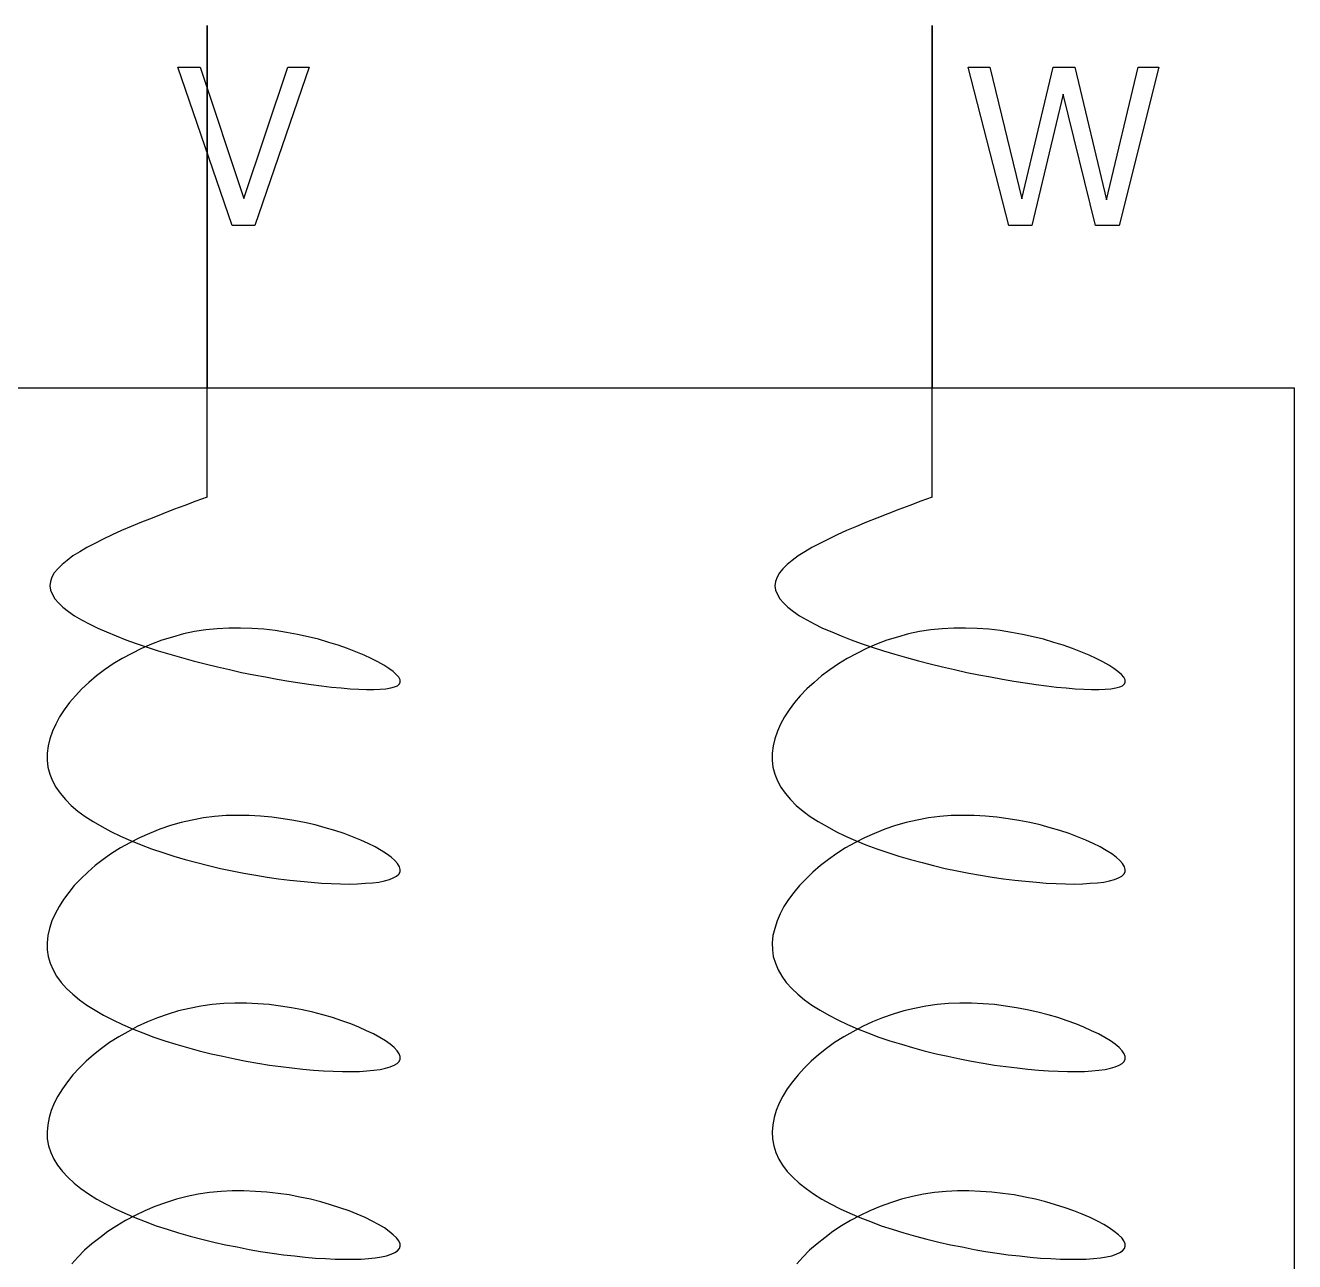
# Model space of a CAD drawing. Header units: millimetres. Extents: x 1974 to 2099, y 1386 to 1555.
# Drawn here: x 2077.9191 to 2078.3997, y 1475.5497 to 1476.0176 of the extents above; entities that cross this region are included whole.
import ezdxf

# ---------------------------------------------------------------- set-up
doc = ezdxf.new("R2010")
doc.units = ezdxf.units.MM
doc.layers.add('TEXTO', color=4, linetype='Continuous')

msp = doc.modelspace()

# ---------------------------------------------------------------- linework, layer by layer
at = {"layer": 'TEXTO', "color": 0}
for p, q in [((2077.98789, 1476.01764), (2077.98789, 1475.88035)), ((2077.98789, 1475.83912), (2077.98789, 1476.01764)), ((2078.26245, 1476.01764), (2078.26245, 1475.88035)), ((2078.26245, 1475.83912), (2078.26245, 1476.01764)), ((2077.9974, 1475.94196), (2077.97684, 1476.00182)), ((2077.97684, 1476.00182), (2077.98529, 1476.00182)), ((2077.98529, 1476.00182), (2078.00183, 1475.95215)), ((2078.00183, 1475.95215), (2078.01845, 1476.00182)), ((2078.02661, 1476.00182), (2078.00606, 1475.94196)), ((2078.01845, 1476.00182), (2078.02661, 1476.00182)), ((2078.01845, 1476.00182), (2078.01845, 1476.00182)), ((2078.29146, 1475.94196), (2078.27611, 1476.00182)), ((2078.27611, 1476.00182), (2078.28428, 1476.00182)), ((2078.28428, 1476.00182), (2078.29639, 1475.95205)), ((2078.29639, 1475.95205), (2078.30835, 1476.00182)), ((2078.30835, 1476.00182), (2078.31645, 1476.00182)), ((2078.31645, 1476.00182), (2078.32849, 1475.95158)), ((2078.32849, 1475.95158), (2078.34053, 1476.00182)), ((2078.34827, 1476.00182), (2078.33328, 1475.94196)), ((2078.34053, 1476.00182), (2078.34827, 1476.00182)), ((2078.34053, 1476.00182), (2078.34053, 1476.00182)), ((2078.31209, 1475.99164), (2078.30026, 1475.94196)), ((2078.32434, 1475.94196), (2078.31209, 1475.99164)), ((2078.00606, 1475.94196), (2077.9974, 1475.94196)), ((2078.30026, 1475.94196), (2078.29146, 1475.94196)), ((2078.33328, 1475.94196), (2078.32434, 1475.94196)), ((2078.39973, 1475.88035), (2077.57605, 1475.88035)), ((2078.39973, 1475.33126), (2078.39973, 1475.88035)), ((2077.9836, 1475.83758), (2077.97945, 1475.83592)), ((2077.98789, 1475.83912), (2077.9836, 1475.83758)), ((2078.25816, 1475.83758), (2078.25401, 1475.83592)), ((2078.26245, 1475.83912), (2078.25816, 1475.83758)), ((2077.97114, 1475.83282), (2077.96706, 1475.83118)), ((2077.97515, 1475.83438), (2077.97114, 1475.83282)), ((2077.97945, 1475.83592), (2077.97515, 1475.83438)), ((2078.2457, 1475.83282), (2078.24155, 1475.83118)), ((2078.24985, 1475.83438), (2078.2457, 1475.83282)), ((2078.25401, 1475.83592), (2078.24985, 1475.83438)), ((2077.95917, 1475.82797), (2077.95551, 1475.82643)), ((2077.96304, 1475.82961), (2077.95917, 1475.82797)), ((2077.96706, 1475.83118), (2077.96304, 1475.82961)), ((2078.2338, 1475.82797), (2078.23007, 1475.82643)), ((2078.2376, 1475.82961), (2078.2338, 1475.82797)), ((2078.24155, 1475.83118), (2078.2376, 1475.82961)), ((2077.94861, 1475.82323), (2077.94537, 1475.82157)), ((2077.95192, 1475.82477), (2077.94861, 1475.82323)), ((2077.95551, 1475.82643), (2077.95192, 1475.82477)), ((2078.22317, 1475.82323), (2078.21993, 1475.82157)), ((2078.22655, 1475.82477), (2078.22317, 1475.82323)), ((2078.23007, 1475.82643), (2078.22655, 1475.82477)), ((2077.93967, 1475.81836), (2077.93714, 1475.81682)), ((2077.94242, 1475.82002), (2077.93967, 1475.81836)), ((2077.94537, 1475.82157), (2077.94242, 1475.82002)), ((2078.21423, 1475.81836), (2078.2117, 1475.81682)), ((2078.21691, 1475.82002), (2078.21423, 1475.81836)), ((2078.21993, 1475.82157), (2078.21691, 1475.82002)), ((2077.93298, 1475.81362), (2077.93143, 1475.81198)), ((2077.93495, 1475.81516), (2077.93298, 1475.81362)), ((2077.93714, 1475.81682), (2077.93495, 1475.81516)), ((2078.20754, 1475.81362), (2078.20599, 1475.81198)), ((2078.20944, 1475.81516), (2078.20754, 1475.81362)), ((2078.2117, 1475.81682), (2078.20944, 1475.81516)), ((2077.92918, 1475.80877), (2077.92862, 1475.80711)), ((2077.93003, 1475.81041), (2077.92918, 1475.80877)), ((2077.93143, 1475.81198), (2077.93003, 1475.81041)), ((2078.20374, 1475.80877), (2078.20318, 1475.80711)), ((2078.20473, 1475.81041), (2078.20374, 1475.80877)), ((2078.20599, 1475.81198), (2078.20473, 1475.81041)), ((2077.92862, 1475.80711), (2077.92841, 1475.80557)), ((2077.92841, 1475.80557), (2077.92862, 1475.80391)), ((2077.92862, 1475.80391), (2077.92932, 1475.80227)), ((2078.20318, 1475.80711), (2078.20297, 1475.80557)), ((2078.20297, 1475.80557), (2078.20318, 1475.80391)), ((2078.20318, 1475.80391), (2078.20388, 1475.80227)), ((2077.92932, 1475.80227), (2077.93024, 1475.80063)), ((2077.93024, 1475.80063), (2077.93164, 1475.79907)), ((2077.93164, 1475.79907), (2077.93333, 1475.79743)), ((2078.20388, 1475.80227), (2078.2048, 1475.80063)), ((2078.2048, 1475.80063), (2078.2062, 1475.79907)), ((2078.2062, 1475.79907), (2078.20789, 1475.79743)), ((2077.93333, 1475.79743), (2077.93538, 1475.79586)), ((2077.93538, 1475.79586), (2077.9377, 1475.79422)), ((2078.20789, 1475.79743), (2078.20994, 1475.79586)), ((2078.20994, 1475.79586), (2078.21226, 1475.79422)), ((2077.9377, 1475.79422), (2077.94037, 1475.79265)), ((2077.94037, 1475.79265), (2077.94326, 1475.79112)), ((2077.94326, 1475.79112), (2077.9465, 1475.78955)), ((2077.9465, 1475.78955), (2077.94988, 1475.78811)), ((2077.99613, 1475.78955), (2077.99177, 1475.78925)), ((2078.00057, 1475.78955), (2077.99613, 1475.78955)), ((2078.00493, 1475.78935), (2078.00057, 1475.78955)), ((2078.21226, 1475.79422), (2078.215, 1475.79265)), ((2078.215, 1475.79265), (2078.21782, 1475.79112)), ((2078.21782, 1475.79112), (2078.22099, 1475.78955)), ((2078.22099, 1475.78955), (2078.22444, 1475.78811)), ((2078.27069, 1475.78955), (2078.26633, 1475.78925)), ((2078.27513, 1475.78955), (2078.27069, 1475.78955)), ((2078.27949, 1475.78935), (2078.27513, 1475.78955)), ((2077.94988, 1475.78811), (2077.95347, 1475.78655)), ((2077.95347, 1475.78655), (2077.9572, 1475.78511)), ((2077.9572, 1475.78511), (2077.96107, 1475.78374)), ((2077.97079, 1475.78491), (2077.96684, 1475.78344)), ((2077.9748, 1475.78615), (2077.97079, 1475.78491)), ((2077.97895, 1475.78732), (2077.9748, 1475.78615)), ((2077.98311, 1475.78821), (2077.97895, 1475.78732)), ((2077.98747, 1475.78888), (2077.98311, 1475.78821)), ((2077.99177, 1475.78925), (2077.98747, 1475.78888)), ((2078.00937, 1475.78908), (2078.00493, 1475.78935)), ((2078.01373, 1475.78858), (2078.00937, 1475.78908)), ((2078.01795, 1475.78791), (2078.01373, 1475.78858)), ((2078.02218, 1475.78714), (2078.01795, 1475.78791)), ((2078.02619, 1475.78625), (2078.02218, 1475.78714)), ((2078.03006, 1475.78528), (2078.02619, 1475.78625)), ((2078.03401, 1475.78411), (2078.03006, 1475.78528)), ((2078.22444, 1475.78811), (2078.22803, 1475.78655)), ((2078.22803, 1475.78655), (2078.23176, 1475.78511)), ((2078.23176, 1475.78511), (2078.23563, 1475.78374)), ((2078.24535, 1475.78491), (2078.2414, 1475.78344)), ((2078.24936, 1475.78615), (2078.24535, 1475.78491)), ((2078.25351, 1475.78732), (2078.24936, 1475.78615)), ((2078.25767, 1475.78821), (2078.25351, 1475.78732)), ((2078.26203, 1475.78888), (2078.25767, 1475.78821)), ((2078.26633, 1475.78925), (2078.26203, 1475.78888)), ((2078.28393, 1475.78908), (2078.27949, 1475.78935)), ((2078.28822, 1475.78858), (2078.28393, 1475.78908)), ((2078.29251, 1475.78791), (2078.28822, 1475.78858)), ((2078.29667, 1475.78714), (2078.29251, 1475.78791)), ((2078.30075, 1475.78625), (2078.29667, 1475.78714)), ((2078.30469, 1475.78528), (2078.30075, 1475.78625)), ((2078.3085, 1475.78411), (2078.30469, 1475.78528)), ((2077.95938, 1475.77994), (2077.95579, 1475.778)), ((2077.96304, 1475.7818), (2077.95938, 1475.77994)), ((2077.96107, 1475.78374), (2077.96523, 1475.78228)), ((2077.96684, 1475.78344), (2077.96304, 1475.7818)), ((2077.96523, 1475.78228), (2077.96945, 1475.78093)), ((2077.96945, 1475.78093), (2077.97381, 1475.77966)), ((2078.0376, 1475.78304), (2078.03401, 1475.78411)), ((2078.04105, 1475.7818), (2078.0376, 1475.78304)), ((2078.04428, 1475.78054), (2078.04105, 1475.7818)), ((2078.04738, 1475.77927), (2078.04428, 1475.78054)), ((2078.23394, 1475.77994), (2078.23035, 1475.778)), ((2078.2376, 1475.7818), (2078.23394, 1475.77994)), ((2078.23563, 1475.78374), (2078.23971, 1475.78228)), ((2078.2414, 1475.78344), (2078.2376, 1475.7818)), ((2078.23971, 1475.78228), (2078.24401, 1475.78093)), ((2078.24401, 1475.78093), (2078.24837, 1475.77966)), ((2078.31209, 1475.78304), (2078.3085, 1475.78411)), ((2078.31561, 1475.7818), (2078.31209, 1475.78304)), ((2078.31884, 1475.78054), (2078.31561, 1475.7818)), ((2078.32194, 1475.77927), (2078.31884, 1475.78054)), ((2077.95241, 1475.77597), (2077.9491, 1475.77373)), ((2077.95579, 1475.778), (2077.95241, 1475.77597)), ((2077.97381, 1475.77966), (2077.97818, 1475.7784)), ((2077.97818, 1475.7784), (2077.98268, 1475.77714)), ((2077.98268, 1475.77714), (2077.98719, 1475.77597)), ((2077.98719, 1475.77597), (2077.99191, 1475.7749)), ((2078.05006, 1475.778), (2078.04738, 1475.77927)), ((2078.05259, 1475.77676), (2078.05006, 1475.778)), ((2078.05484, 1475.7755), (2078.05259, 1475.77676)), ((2078.05675, 1475.77423), (2078.05484, 1475.7755)), ((2078.22697, 1475.77597), (2078.22373, 1475.77373)), ((2078.23035, 1475.778), (2078.22697, 1475.77597)), ((2078.24837, 1475.77966), (2078.25274, 1475.7784)), ((2078.25274, 1475.7784), (2078.25731, 1475.77714)), ((2078.25731, 1475.77714), (2078.26175, 1475.77597)), ((2078.26175, 1475.77597), (2078.2664, 1475.7749)), ((2078.32462, 1475.778), (2078.32194, 1475.77927)), ((2078.32715, 1475.77676), (2078.32462, 1475.778)), ((2078.3294, 1475.7755), (2078.32715, 1475.77676)), ((2078.33131, 1475.77423), (2078.3294, 1475.7755)), ((2077.94608, 1475.77142), (2077.94319, 1475.76898)), ((2077.9491, 1475.77373), (2077.94608, 1475.77142)), ((2077.99191, 1475.7749), (2077.99641, 1475.77383)), ((2077.99641, 1475.77383), (2078.00099, 1475.77276)), ((2078.00099, 1475.77276), (2078.00556, 1475.77189)), ((2078.00556, 1475.77189), (2078.01007, 1475.77103)), ((2078.01007, 1475.77103), (2078.01451, 1475.77015)), ((2078.05836, 1475.77306), (2078.05675, 1475.77423)), ((2078.05956, 1475.77199), (2078.05836, 1475.77306)), ((2078.06048, 1475.77093), (2078.05956, 1475.77199)), ((2078.06097, 1475.76996), (2078.06048, 1475.77093)), ((2078.22064, 1475.77142), (2078.21775, 1475.76898)), ((2078.22373, 1475.77373), (2078.22064, 1475.77142)), ((2078.2664, 1475.7749), (2078.27097, 1475.77383)), ((2078.27097, 1475.77383), (2078.27555, 1475.77276)), ((2078.27555, 1475.77276), (2078.28012, 1475.77189)), ((2078.28012, 1475.77189), (2078.28463, 1475.77103)), ((2078.28463, 1475.77103), (2078.28907, 1475.77015)), ((2078.33285, 1475.77306), (2078.33131, 1475.77423)), ((2078.33412, 1475.77199), (2078.33285, 1475.77306)), ((2078.33504, 1475.77093), (2078.33412, 1475.77199)), ((2078.33553, 1475.76996), (2078.33504, 1475.77093)), ((2077.94051, 1475.76655), (2077.93805, 1475.76394)), ((2077.94319, 1475.76898), (2077.94051, 1475.76655)), ((2078.01451, 1475.77015), (2078.01887, 1475.76948)), ((2078.01887, 1475.76948), (2078.02309, 1475.76879)), ((2078.02309, 1475.76879), (2078.02732, 1475.76812)), ((2078.02732, 1475.76812), (2078.03126, 1475.76762)), ((2078.03126, 1475.76762), (2078.03506, 1475.76715)), ((2078.03506, 1475.76715), (2078.03872, 1475.76685)), ((2078.03872, 1475.76685), (2078.0421, 1475.76655)), ((2078.0421, 1475.76655), (2078.04534, 1475.76638)), ((2078.04534, 1475.76638), (2078.0483, 1475.76628)), ((2078.0483, 1475.76628), (2078.05104, 1475.76628)), ((2078.05104, 1475.76628), (2078.05344, 1475.76638)), ((2078.05344, 1475.76638), (2078.05562, 1475.76655)), ((2078.05562, 1475.76655), (2078.05745, 1475.76685)), ((2078.05745, 1475.76685), (2078.05893, 1475.76724)), ((2078.05893, 1475.76724), (2078.05998, 1475.76772)), ((2078.05998, 1475.76772), (2078.06076, 1475.76841)), ((2078.06076, 1475.76841), (2078.06104, 1475.76909)), ((2078.06104, 1475.76909), (2078.06097, 1475.76996)), ((2078.21507, 1475.76655), (2078.21254, 1475.76394)), ((2078.21775, 1475.76898), (2078.21507, 1475.76655)), ((2078.28907, 1475.77015), (2078.29336, 1475.76948)), ((2078.29336, 1475.76948), (2078.29765, 1475.76879)), ((2078.29765, 1475.76879), (2078.30181, 1475.76812)), ((2078.30181, 1475.76812), (2078.30582, 1475.76762)), ((2078.30582, 1475.76762), (2078.30962, 1475.76715)), ((2078.30962, 1475.76715), (2078.31328, 1475.76685)), ((2078.31328, 1475.76685), (2078.31666, 1475.76655)), ((2078.31666, 1475.76655), (2078.3199, 1475.76638)), ((2078.3199, 1475.76638), (2078.32286, 1475.76628)), ((2078.32286, 1475.76628), (2078.3256, 1475.76628)), ((2078.3256, 1475.76628), (2078.328, 1475.76638)), ((2078.328, 1475.76638), (2078.33018, 1475.76655)), ((2078.33018, 1475.76655), (2078.33201, 1475.76685)), ((2078.33201, 1475.76685), (2078.33349, 1475.76724)), ((2078.33349, 1475.76724), (2078.33454, 1475.76772)), ((2078.33454, 1475.76772), (2078.33532, 1475.76841)), ((2078.33532, 1475.76841), (2078.3356, 1475.76909)), ((2078.3356, 1475.76909), (2078.33553, 1475.76996)), ((2077.9358, 1475.76131), (2077.93383, 1475.75861)), ((2077.93805, 1475.76394), (2077.9358, 1475.76131)), ((2078.21036, 1475.76131), (2078.20839, 1475.75861)), ((2078.21254, 1475.76394), (2078.21036, 1475.76131)), ((2077.932, 1475.7559), (2077.93059, 1475.75316)), ((2077.93383, 1475.75861), (2077.932, 1475.7559)), ((2078.20656, 1475.7559), (2078.20508, 1475.75316)), ((2078.20839, 1475.75861), (2078.20656, 1475.7559)), ((2077.93059, 1475.75316), (2077.92932, 1475.75046)), ((2078.20508, 1475.75316), (2078.20388, 1475.75046)), ((2077.92841, 1475.74765), (2077.92777, 1475.74492)), ((2077.92932, 1475.75046), (2077.92841, 1475.74765)), ((2078.20297, 1475.74765), (2078.20226, 1475.74492)), ((2078.20388, 1475.75046), (2078.20297, 1475.74765)), ((2077.92777, 1475.74492), (2077.92735, 1475.74222)), ((2077.92735, 1475.74222), (2077.92735, 1475.73951)), ((2078.20226, 1475.74492), (2078.20191, 1475.74222)), ((2078.20191, 1475.74222), (2078.20191, 1475.73951)), ((2077.92735, 1475.73951), (2077.92763, 1475.73687)), ((2077.92763, 1475.73687), (2077.92834, 1475.73427)), ((2078.20191, 1475.73951), (2078.20219, 1475.73687)), ((2078.20219, 1475.73687), (2078.2029, 1475.73427)), ((2077.92834, 1475.73427), (2077.92932, 1475.73174)), ((2078.2029, 1475.73427), (2078.20388, 1475.73174)), ((2077.92932, 1475.73174), (2077.93066, 1475.7293)), ((2077.93066, 1475.7293), (2077.93228, 1475.72699)), ((2077.93228, 1475.72699), (2077.93425, 1475.72465)), ((2078.20388, 1475.73174), (2078.20522, 1475.7293)), ((2078.20522, 1475.7293), (2078.20684, 1475.72699)), ((2078.20684, 1475.72699), (2078.20881, 1475.72465)), ((2077.93425, 1475.72465), (2077.9365, 1475.72242)), ((2077.9365, 1475.72242), (2077.93897, 1475.72028)), ((2078.20881, 1475.72465), (2078.21099, 1475.72242)), ((2078.21099, 1475.72242), (2078.21367, 1475.72028)), ((2077.93897, 1475.72028), (2077.94178, 1475.71825)), ((2077.94178, 1475.71825), (2077.94481, 1475.71631)), ((2077.98656, 1475.71768), (2077.98226, 1475.71688)), ((2077.99078, 1475.71815), (2077.98656, 1475.71768)), ((2077.99515, 1475.71855), (2077.99078, 1475.71815)), ((2077.99944, 1475.71865), (2077.99515, 1475.71855)), ((2078.0038, 1475.71865), (2077.99944, 1475.71865)), ((2078.00817, 1475.71835), (2078.0038, 1475.71865)), ((2078.01246, 1475.71795), (2078.00817, 1475.71835)), ((2078.01669, 1475.71738), (2078.01246, 1475.71795)), ((2078.02077, 1475.71671), (2078.01669, 1475.71738)), ((2078.21367, 1475.72028), (2078.21634, 1475.71825)), ((2078.21634, 1475.71825), (2078.21937, 1475.71631)), ((2078.26112, 1475.71768), (2078.25682, 1475.71688)), ((2078.26534, 1475.71815), (2078.26112, 1475.71768)), ((2078.26971, 1475.71855), (2078.26534, 1475.71815)), ((2078.274, 1475.71865), (2078.26971, 1475.71855)), ((2078.27836, 1475.71865), (2078.274, 1475.71865)), ((2078.28273, 1475.71835), (2078.27836, 1475.71865)), ((2078.28702, 1475.71795), (2078.28273, 1475.71835)), ((2078.29125, 1475.71738), (2078.28702, 1475.71795)), ((2078.29533, 1475.71671), (2078.29125, 1475.71738)), ((2077.94481, 1475.71631), (2077.94812, 1475.71437)), ((2077.94812, 1475.71437), (2077.9515, 1475.71254)), ((2077.9515, 1475.71254), (2077.95509, 1475.71077)), ((2077.97001, 1475.7134), (2077.96607, 1475.71184)), ((2077.97403, 1475.71475), (2077.97001, 1475.7134)), ((2077.97811, 1475.71592), (2077.97403, 1475.71475)), ((2077.98226, 1475.71688), (2077.97811, 1475.71592)), ((2078.02485, 1475.71592), (2078.02077, 1475.71671)), ((2078.0288, 1475.71504), (2078.02485, 1475.71592)), ((2078.0326, 1475.71397), (2078.0288, 1475.71504)), ((2078.03633, 1475.71291), (2078.0326, 1475.71397)), ((2078.03978, 1475.71174), (2078.03633, 1475.71291)), ((2078.21937, 1475.71631), (2078.22268, 1475.71437)), ((2078.22268, 1475.71437), (2078.22606, 1475.71254)), ((2078.22606, 1475.71254), (2078.22965, 1475.71077)), ((2078.24457, 1475.7134), (2078.2407, 1475.71184)), ((2078.24859, 1475.71475), (2078.24457, 1475.7134)), ((2078.25267, 1475.71592), (2078.24859, 1475.71475)), ((2078.25682, 1475.71688), (2078.25267, 1475.71592)), ((2078.29941, 1475.71592), (2078.29533, 1475.71671)), ((2078.30336, 1475.71504), (2078.29941, 1475.71592)), ((2078.30716, 1475.71397), (2078.30336, 1475.71504)), ((2078.31089, 1475.71291), (2078.30716, 1475.71397)), ((2078.31434, 1475.71174), (2078.31089, 1475.71291)), ((2077.95509, 1475.71077), (2077.95889, 1475.70914)), ((2077.95868, 1475.70826), (2077.95516, 1475.70633)), ((2077.96234, 1475.7101), (2077.95868, 1475.70826)), ((2077.95889, 1475.70914), (2077.9629, 1475.7075)), ((2077.96607, 1475.71184), (2077.96234, 1475.7101)), ((2078.04302, 1475.7105), (2078.03978, 1475.71174)), ((2078.04611, 1475.70924), (2078.04302, 1475.7105)), ((2078.04893, 1475.70797), (2078.04611, 1475.70924)), ((2078.05154, 1475.7067), (2078.04893, 1475.70797)), ((2078.22965, 1475.71077), (2078.23345, 1475.70914)), ((2078.23324, 1475.70826), (2078.22972, 1475.70633)), ((2078.2369, 1475.7101), (2078.23324, 1475.70826)), ((2078.23345, 1475.70914), (2078.23739, 1475.7075)), ((2078.2407, 1475.71184), (2078.2369, 1475.7101)), ((2078.31758, 1475.7105), (2078.31434, 1475.71174)), ((2078.32067, 1475.70924), (2078.31758, 1475.7105)), ((2078.32342, 1475.70797), (2078.32067, 1475.70924)), ((2078.3261, 1475.7067), (2078.32342, 1475.70797)), ((2077.95178, 1475.70419), (2077.94861, 1475.70196)), ((2077.95516, 1475.70633), (2077.95178, 1475.70419)), ((2077.9629, 1475.7075), (2077.96691, 1475.70603)), ((2077.96691, 1475.70603), (2077.97114, 1475.70456)), ((2077.97114, 1475.70456), (2077.97529, 1475.70322)), ((2077.97529, 1475.70322), (2077.97966, 1475.70196)), ((2078.05386, 1475.70536), (2078.05154, 1475.7067)), ((2078.0559, 1475.70409), (2078.05386, 1475.70536)), ((2078.05766, 1475.70282), (2078.0559, 1475.70409)), ((2078.22634, 1475.70419), (2078.22317, 1475.70196)), ((2078.22972, 1475.70633), (2078.22634, 1475.70419)), ((2078.23739, 1475.7075), (2078.24147, 1475.70603)), ((2078.24147, 1475.70603), (2078.2457, 1475.70456)), ((2078.2457, 1475.70456), (2078.24985, 1475.70322)), ((2078.24985, 1475.70322), (2078.25422, 1475.70196)), ((2078.32842, 1475.70536), (2078.3261, 1475.7067)), ((2078.33046, 1475.70409), (2078.32842, 1475.70536)), ((2078.33222, 1475.70282), (2078.33046, 1475.70409)), ((2077.94558, 1475.69962), (2077.94277, 1475.69719)), ((2077.94861, 1475.70196), (2077.94558, 1475.69962)), ((2077.97966, 1475.70196), (2077.98402, 1475.70079)), ((2077.98402, 1475.70079), (2077.98846, 1475.69962)), ((2077.98846, 1475.69962), (2077.99296, 1475.69856)), ((2077.99296, 1475.69856), (2077.9974, 1475.69768)), ((2078.059, 1475.70156), (2078.05766, 1475.70282)), ((2078.06005, 1475.70039), (2078.059, 1475.70156)), ((2078.06076, 1475.69922), (2078.06005, 1475.70039)), ((2078.06104, 1475.69818), (2078.06076, 1475.69922)), ((2078.06097, 1475.69729), (2078.06104, 1475.69818)), ((2078.22014, 1475.69962), (2078.21733, 1475.69719)), ((2078.22317, 1475.70196), (2078.22014, 1475.69962)), ((2078.25422, 1475.70196), (2078.25865, 1475.70079)), ((2078.25865, 1475.70079), (2078.26302, 1475.69962)), ((2078.26302, 1475.69962), (2078.26745, 1475.69856)), ((2078.26745, 1475.69856), (2078.27196, 1475.69768)), ((2078.33356, 1475.70156), (2078.33222, 1475.70282)), ((2078.33461, 1475.70039), (2078.33356, 1475.70156)), ((2078.33532, 1475.69922), (2078.33461, 1475.70039)), ((2078.3356, 1475.69818), (2078.33532, 1475.69922)), ((2078.33553, 1475.69729), (2078.3356, 1475.69818)), ((2077.94009, 1475.69468), (2077.93763, 1475.69215)), ((2077.94277, 1475.69719), (2077.94009, 1475.69468)), ((2077.9974, 1475.69768), (2078.00183, 1475.69682)), ((2078.00183, 1475.69682), (2078.00634, 1475.69604)), ((2078.00634, 1475.69604), (2078.0107, 1475.69525)), ((2078.0107, 1475.69525), (2078.01493, 1475.69468)), ((2078.01493, 1475.69468), (2078.01922, 1475.69409)), ((2078.01922, 1475.69409), (2078.02331, 1475.69371)), ((2078.02331, 1475.69371), (2078.02732, 1475.69331)), ((2078.02732, 1475.69331), (2078.03119, 1475.69302)), ((2078.05055, 1475.69311), (2078.05301, 1475.69341)), ((2078.05301, 1475.69341), (2078.05513, 1475.69391)), ((2078.05513, 1475.69391), (2078.05696, 1475.69438)), ((2078.05696, 1475.69438), (2078.05843, 1475.69498)), ((2078.05843, 1475.69498), (2078.0597, 1475.69565)), ((2078.0597, 1475.69565), (2078.06048, 1475.69642)), ((2078.06048, 1475.69642), (2078.06097, 1475.69729)), ((2078.21472, 1475.69468), (2078.21226, 1475.69215)), ((2078.21733, 1475.69719), (2078.21472, 1475.69468)), ((2078.27196, 1475.69768), (2078.27639, 1475.69682)), ((2078.27639, 1475.69682), (2078.28083, 1475.69604)), ((2078.28083, 1475.69604), (2078.28526, 1475.69525)), ((2078.28526, 1475.69525), (2078.28949, 1475.69468)), ((2078.28949, 1475.69468), (2078.29378, 1475.69409)), ((2078.29378, 1475.69409), (2078.29787, 1475.69371)), ((2078.29787, 1475.69371), (2078.30195, 1475.69331)), ((2078.30195, 1475.69331), (2078.30568, 1475.69302)), ((2078.32511, 1475.69311), (2078.3275, 1475.69341)), ((2078.3275, 1475.69341), (2078.32969, 1475.69391)), ((2078.32969, 1475.69391), (2078.33152, 1475.69438)), ((2078.33152, 1475.69438), (2078.33299, 1475.69498)), ((2078.33299, 1475.69498), (2078.33426, 1475.69565)), ((2078.33426, 1475.69565), (2078.33504, 1475.69642)), ((2078.33504, 1475.69642), (2078.33553, 1475.69729)), ((2077.93552, 1475.68944), (2077.93355, 1475.68681)), ((2077.93763, 1475.69215), (2077.93552, 1475.68944)), ((2078.03119, 1475.69302), (2078.03492, 1475.69284)), ((2078.03492, 1475.69284), (2078.03844, 1475.69274)), ((2078.03844, 1475.69274), (2078.04182, 1475.69264)), ((2078.04182, 1475.69264), (2078.04492, 1475.69274)), ((2078.04492, 1475.69274), (2078.04787, 1475.69294)), ((2078.04787, 1475.69294), (2078.05055, 1475.69311)), ((2078.21008, 1475.68944), (2078.20811, 1475.68681)), ((2078.21226, 1475.69215), (2078.21008, 1475.68944)), ((2078.30568, 1475.69302), (2078.30948, 1475.69284)), ((2078.30948, 1475.69284), (2078.313, 1475.69274)), ((2078.313, 1475.69274), (2078.31638, 1475.69264)), ((2078.31638, 1475.69264), (2078.31948, 1475.69274)), ((2078.31948, 1475.69274), (2078.32236, 1475.69294)), ((2078.32236, 1475.69294), (2078.32511, 1475.69311)), ((2077.93186, 1475.6841), (2077.93038, 1475.68139)), ((2077.93355, 1475.68681), (2077.93186, 1475.6841)), ((2078.20635, 1475.6841), (2078.20494, 1475.68139)), ((2078.20811, 1475.68681), (2078.20635, 1475.6841)), ((2077.93038, 1475.68139), (2077.92918, 1475.67866)), ((2078.20494, 1475.68139), (2078.20374, 1475.67866)), ((2077.92819, 1475.67585), (2077.92763, 1475.67315)), ((2077.92918, 1475.67866), (2077.92819, 1475.67585)), ((2078.2029, 1475.67585), (2078.20219, 1475.67315)), ((2078.20374, 1475.67866), (2078.2029, 1475.67585)), ((2077.92763, 1475.67315), (2077.92735, 1475.67042)), ((2077.92735, 1475.67042), (2077.92742, 1475.6678)), ((2078.20219, 1475.67315), (2078.20191, 1475.67042)), ((2078.20191, 1475.67042), (2078.20198, 1475.6678)), ((2077.92742, 1475.6678), (2077.92777, 1475.66517)), ((2077.92777, 1475.66517), (2077.92855, 1475.66267)), ((2078.20198, 1475.6678), (2078.20226, 1475.66517)), ((2078.20226, 1475.66517), (2078.20311, 1475.66267)), ((2077.92855, 1475.66267), (2077.9296, 1475.66013)), ((2077.9296, 1475.66013), (2077.93094, 1475.65772)), ((2078.20311, 1475.66267), (2078.20416, 1475.66013)), ((2078.20416, 1475.66013), (2078.2055, 1475.65772)), ((2077.93094, 1475.65772), (2077.9327, 1475.65539)), ((2077.9327, 1475.65539), (2077.93474, 1475.65315)), ((2078.2055, 1475.65772), (2078.20726, 1475.65539)), ((2078.20726, 1475.65539), (2078.2093, 1475.65315)), ((2077.93474, 1475.65315), (2077.93707, 1475.65102)), ((2077.93707, 1475.65102), (2077.9396, 1475.64888)), ((2078.2093, 1475.65315), (2078.21163, 1475.65102)), ((2078.21163, 1475.65102), (2078.21416, 1475.64888)), ((2077.9396, 1475.64888), (2077.94242, 1475.64685)), ((2077.94242, 1475.64685), (2077.94551, 1475.64491)), ((2077.98128, 1475.64558), (2077.97712, 1475.64461)), ((2077.98557, 1475.64645), (2077.98128, 1475.64558)), ((2077.98987, 1475.64704), (2077.98557, 1475.64645)), ((2077.99423, 1475.64745), (2077.98987, 1475.64704)), ((2077.99845, 1475.64761), (2077.99423, 1475.64745)), ((2078.00282, 1475.64752), (2077.99845, 1475.64761)), ((2078.00718, 1475.64734), (2078.00282, 1475.64752)), ((2078.01148, 1475.64704), (2078.00718, 1475.64734)), ((2078.01577, 1475.64645), (2078.01148, 1475.64704)), ((2078.01993, 1475.64578), (2078.01577, 1475.64645)), ((2078.02401, 1475.64501), (2078.01993, 1475.64578)), ((2078.21416, 1475.64888), (2078.21691, 1475.64685)), ((2078.21691, 1475.64685), (2078.22007, 1475.64491)), ((2078.25584, 1475.64558), (2078.25175, 1475.64461)), ((2078.26013, 1475.64645), (2078.25584, 1475.64558)), ((2078.26435, 1475.64704), (2078.26013, 1475.64645)), ((2078.26872, 1475.64745), (2078.26435, 1475.64704)), ((2078.27301, 1475.64761), (2078.26872, 1475.64745)), ((2078.27738, 1475.64752), (2078.27301, 1475.64761)), ((2078.28174, 1475.64734), (2078.27738, 1475.64752)), ((2078.28604, 1475.64704), (2078.28174, 1475.64734)), ((2078.29026, 1475.64645), (2078.28604, 1475.64704)), ((2078.29442, 1475.64578), (2078.29026, 1475.64645)), ((2078.2985, 1475.64501), (2078.29442, 1475.64578)), ((2077.94551, 1475.64491), (2077.94875, 1475.64297)), ((2077.94875, 1475.64297), (2077.9522, 1475.64124)), ((2077.9522, 1475.64124), (2077.95586, 1475.63947)), ((2077.9653, 1475.64044), (2077.96149, 1475.6387)), ((2077.96917, 1475.642), (2077.9653, 1475.64044)), ((2077.97318, 1475.64334), (2077.96917, 1475.642)), ((2077.97712, 1475.64461), (2077.97318, 1475.64334)), ((2078.02795, 1475.64414), (2078.02401, 1475.64501)), ((2078.03175, 1475.64317), (2078.02795, 1475.64414)), ((2078.03541, 1475.6421), (2078.03175, 1475.64317)), ((2078.039, 1475.64093), (2078.03541, 1475.6421)), ((2078.04231, 1475.63976), (2078.039, 1475.64093)), ((2078.22007, 1475.64491), (2078.22331, 1475.64297)), ((2078.22331, 1475.64297), (2078.22676, 1475.64124)), ((2078.22676, 1475.64124), (2078.23042, 1475.63947)), ((2078.23986, 1475.64044), (2078.23605, 1475.6387)), ((2078.24373, 1475.642), (2078.23986, 1475.64044)), ((2078.24774, 1475.64334), (2078.24373, 1475.642)), ((2078.25175, 1475.64461), (2078.24774, 1475.64334)), ((2078.30251, 1475.64414), (2078.2985, 1475.64501)), ((2078.30638, 1475.64317), (2078.30251, 1475.64414)), ((2078.31004, 1475.6421), (2078.30638, 1475.64317)), ((2078.31356, 1475.64093), (2078.31004, 1475.6421)), ((2078.31687, 1475.63976), (2078.31356, 1475.64093)), ((2077.9579, 1475.63677), (2077.95445, 1475.63482)), ((2077.95586, 1475.63947), (2077.95966, 1475.63783)), ((2077.96149, 1475.6387), (2077.9579, 1475.63677)), ((2077.95966, 1475.63783), (2077.96361, 1475.63627)), ((2077.96361, 1475.63627), (2077.96769, 1475.63472)), ((2078.04541, 1475.6385), (2078.04231, 1475.63976)), ((2078.0483, 1475.63713), (2078.04541, 1475.6385)), ((2078.05097, 1475.63589), (2078.0483, 1475.63713)), ((2078.05337, 1475.63453), (2078.05097, 1475.63589)), ((2078.23246, 1475.63677), (2078.22901, 1475.63482)), ((2078.23042, 1475.63947), (2078.23422, 1475.63783)), ((2078.23605, 1475.6387), (2078.23246, 1475.63677)), ((2078.23422, 1475.63783), (2078.23817, 1475.63627)), ((2078.23817, 1475.63627), (2078.24225, 1475.63472)), ((2078.31997, 1475.6385), (2078.31687, 1475.63976)), ((2078.32286, 1475.63713), (2078.31997, 1475.6385)), ((2078.32546, 1475.63589), (2078.32286, 1475.63713)), ((2078.32793, 1475.63453), (2078.32546, 1475.63589)), ((2077.951, 1475.63269), (2077.94791, 1475.63035)), ((2077.95445, 1475.63482), (2077.951, 1475.63269)), ((2077.96769, 1475.63472), (2077.97191, 1475.63336)), ((2077.97191, 1475.63336), (2077.97614, 1475.63199)), ((2077.97614, 1475.63199), (2077.9805, 1475.63075)), ((2078.05548, 1475.63326), (2078.05337, 1475.63453)), ((2078.05724, 1475.63199), (2078.05548, 1475.63326)), ((2078.05872, 1475.63075), (2078.05724, 1475.63199)), ((2078.22556, 1475.63269), (2078.22247, 1475.63035)), ((2078.22901, 1475.63482), (2078.22556, 1475.63269)), ((2078.24225, 1475.63472), (2078.24647, 1475.63336)), ((2078.24647, 1475.63336), (2078.25084, 1475.63199)), ((2078.25084, 1475.63199), (2078.25506, 1475.63075)), ((2078.33004, 1475.63326), (2078.32793, 1475.63453)), ((2078.3318, 1475.63199), (2078.33004, 1475.63326)), ((2078.33328, 1475.63075), (2078.3318, 1475.63199)), ((2077.94488, 1475.62802), (2077.94213, 1475.62561)), ((2077.94791, 1475.63035), (2077.94488, 1475.62802)), ((2077.9805, 1475.63075), (2077.98494, 1475.62958)), ((2077.98494, 1475.62958), (2077.98944, 1475.62842)), ((2077.98944, 1475.62842), (2077.99388, 1475.62745)), ((2077.99388, 1475.62745), (2077.99838, 1475.62648)), ((2077.99838, 1475.62648), (2078.00275, 1475.62561)), ((2078.05984, 1475.62958), (2078.05872, 1475.63075)), ((2078.06062, 1475.62842), (2078.05984, 1475.62958)), ((2078.06104, 1475.62735), (2078.06062, 1475.62842)), ((2078.06062, 1475.62551), (2078.06104, 1475.62638)), ((2078.06104, 1475.62638), (2078.06104, 1475.62735)), ((2078.21944, 1475.62802), (2078.21669, 1475.62561)), ((2078.22247, 1475.63035), (2078.21944, 1475.62802)), ((2078.25506, 1475.63075), (2078.2595, 1475.62958)), ((2078.2595, 1475.62958), (2078.264, 1475.62842)), ((2078.264, 1475.62842), (2078.26844, 1475.62745)), ((2078.26844, 1475.62745), (2078.27294, 1475.62648)), ((2078.27294, 1475.62648), (2078.27738, 1475.62561)), ((2078.3344, 1475.62958), (2078.33328, 1475.63075)), ((2078.33518, 1475.62842), (2078.3344, 1475.62958)), ((2078.3356, 1475.62735), (2078.33518, 1475.62842)), ((2078.33518, 1475.62551), (2078.3356, 1475.62638)), ((2078.3356, 1475.62638), (2078.3356, 1475.62735)), ((2077.9396, 1475.62308), (2077.93714, 1475.62047)), ((2077.94213, 1475.62561), (2077.9396, 1475.62308)), ((2078.00275, 1475.62561), (2078.00718, 1475.62482)), ((2078.00718, 1475.62482), (2078.01155, 1475.62414)), ((2078.01155, 1475.62414), (2078.01584, 1475.62357)), ((2078.01584, 1475.62357), (2078.02007, 1475.62308)), ((2078.02007, 1475.62308), (2078.02422, 1475.62261)), ((2078.02422, 1475.62261), (2078.02816, 1475.62221)), ((2078.02816, 1475.62221), (2078.03196, 1475.62201)), ((2078.03196, 1475.62201), (2078.03563, 1475.62181)), ((2078.03563, 1475.62181), (2078.03922, 1475.62171)), ((2078.03922, 1475.62171), (2078.04252, 1475.62171)), ((2078.04252, 1475.62171), (2078.04562, 1475.62171)), ((2078.04562, 1475.62171), (2078.04844, 1475.62191)), ((2078.04844, 1475.62191), (2078.05104, 1475.62221)), ((2078.05104, 1475.62221), (2078.05344, 1475.62251)), ((2078.05344, 1475.62251), (2078.05548, 1475.62298)), ((2078.05548, 1475.62298), (2078.05724, 1475.62347)), ((2078.05724, 1475.62347), (2078.05872, 1475.62404)), ((2078.05872, 1475.62404), (2078.05984, 1475.62472)), ((2078.05984, 1475.62472), (2078.06062, 1475.62551)), ((2078.21416, 1475.62308), (2078.2117, 1475.62047)), ((2078.21669, 1475.62561), (2078.21416, 1475.62308)), ((2078.27738, 1475.62561), (2078.28174, 1475.62482)), ((2078.28174, 1475.62482), (2078.28611, 1475.62414)), ((2078.28611, 1475.62414), (2078.2904, 1475.62357)), ((2078.2904, 1475.62357), (2078.29463, 1475.62308)), ((2078.29463, 1475.62308), (2078.29871, 1475.62261)), ((2078.29871, 1475.62261), (2078.30272, 1475.62221)), ((2078.30272, 1475.62221), (2078.30659, 1475.62201)), ((2078.30659, 1475.62201), (2078.31026, 1475.62181)), ((2078.31026, 1475.62181), (2078.31378, 1475.62171)), ((2078.31378, 1475.62171), (2078.31708, 1475.62171)), ((2078.31708, 1475.62171), (2078.32018, 1475.62171)), ((2078.32018, 1475.62171), (2078.323, 1475.62191)), ((2078.323, 1475.62191), (2078.3256, 1475.62221)), ((2078.3256, 1475.62221), (2078.328, 1475.62251)), ((2078.328, 1475.62251), (2078.33004, 1475.62298)), ((2078.33004, 1475.62298), (2078.3318, 1475.62347)), ((2078.3318, 1475.62347), (2078.33328, 1475.62404)), ((2078.33328, 1475.62404), (2078.3344, 1475.62472)), ((2078.3344, 1475.62472), (2078.33518, 1475.62551)), ((2077.93502, 1475.61783), (2077.93312, 1475.61513)), ((2077.93714, 1475.62047), (2077.93502, 1475.61783)), ((2078.20958, 1475.61783), (2078.20761, 1475.61513)), ((2078.2117, 1475.62047), (2078.20958, 1475.61783)), ((2077.93143, 1475.6124), (2077.93003, 1475.60969)), ((2077.93312, 1475.61513), (2077.93143, 1475.6124)), ((2078.20599, 1475.6124), (2078.20459, 1475.60969)), ((2078.20761, 1475.61513), (2078.20599, 1475.6124)), ((2077.9289, 1475.60699), (2077.92812, 1475.60425)), ((2077.93003, 1475.60969), (2077.9289, 1475.60699)), ((2078.20346, 1475.60699), (2078.20268, 1475.60425)), ((2078.20459, 1475.60969), (2078.20346, 1475.60699)), ((2077.92812, 1475.60425), (2077.92756, 1475.60154)), ((2078.20268, 1475.60425), (2078.20212, 1475.60154)), ((2077.92756, 1475.60154), (2077.92735, 1475.59884)), ((2077.92735, 1475.59884), (2077.92742, 1475.59621)), ((2078.20212, 1475.60154), (2078.20191, 1475.59884)), ((2078.20191, 1475.59884), (2078.20198, 1475.59621)), ((2077.92742, 1475.59621), (2077.92791, 1475.5936)), ((2077.92791, 1475.5936), (2077.92869, 1475.59106)), ((2078.20198, 1475.59621), (2078.20247, 1475.5936)), ((2078.20247, 1475.5936), (2078.20325, 1475.59106)), ((2077.92869, 1475.59106), (2077.92988, 1475.58853)), ((2077.92988, 1475.58853), (2077.93129, 1475.58623)), ((2078.20325, 1475.59106), (2078.20444, 1475.58853)), ((2078.20444, 1475.58853), (2078.20585, 1475.58623)), ((2077.93129, 1475.58623), (2077.93312, 1475.58389)), ((2077.93312, 1475.58389), (2077.93523, 1475.58165)), ((2078.20585, 1475.58623), (2078.20761, 1475.58389)), ((2078.20761, 1475.58389), (2078.20972, 1475.58165)), ((2077.93523, 1475.58165), (2077.93756, 1475.57942)), ((2077.93756, 1475.57942), (2077.94016, 1475.57738)), ((2078.20972, 1475.58165), (2078.21212, 1475.57942)), ((2078.21212, 1475.57942), (2078.21472, 1475.57738)), ((2077.94016, 1475.57738), (2077.94305, 1475.57534)), ((2077.94305, 1475.57534), (2077.94615, 1475.57341)), ((2077.94615, 1475.57341), (2077.94946, 1475.57157)), ((2077.97628, 1475.57331), (2077.97219, 1475.57204)), ((2077.98043, 1475.57438), (2077.97628, 1475.57331)), ((2077.98459, 1475.57524), (2077.98043, 1475.57438)), ((2077.98888, 1475.57584), (2077.98459, 1475.57524)), ((2077.99324, 1475.57631), (2077.98888, 1475.57584)), ((2077.99747, 1475.57651), (2077.99324, 1475.57631)), ((2078.00183, 1475.57651), (2077.99747, 1475.57651)), ((2078.0062, 1475.57631), (2078.00183, 1475.57651)), ((2078.01049, 1475.57604), (2078.0062, 1475.57631)), ((2078.01479, 1475.57555), (2078.01049, 1475.57604)), ((2078.01894, 1475.57497), (2078.01479, 1475.57555)), ((2078.02309, 1475.57418), (2078.01894, 1475.57497)), ((2078.02711, 1475.57331), (2078.02309, 1475.57418)), ((2078.03098, 1475.57234), (2078.02711, 1475.57331)), ((2078.21472, 1475.57738), (2078.21761, 1475.57534)), ((2078.21761, 1475.57534), (2078.22071, 1475.57341)), ((2078.22071, 1475.57341), (2078.22402, 1475.57157)), ((2078.25084, 1475.57331), (2078.24668, 1475.57204)), ((2078.25499, 1475.57438), (2078.25084, 1475.57331)), ((2078.25915, 1475.57524), (2078.25499, 1475.57438)), ((2078.26337, 1475.57584), (2078.25915, 1475.57524)), ((2078.2678, 1475.57631), (2078.26337, 1475.57584)), ((2078.27203, 1475.57651), (2078.2678, 1475.57631)), ((2078.27639, 1475.57651), (2078.27203, 1475.57651)), ((2078.28076, 1475.57631), (2078.27639, 1475.57651)), ((2078.28505, 1475.57604), (2078.28076, 1475.57631)), ((2078.28928, 1475.57555), (2078.28505, 1475.57604)), ((2078.2935, 1475.57497), (2078.28928, 1475.57555)), ((2078.29765, 1475.57418), (2078.2935, 1475.57497)), ((2078.3016, 1475.57331), (2078.29765, 1475.57418)), ((2078.30554, 1475.57234), (2078.3016, 1475.57331)), ((2077.94946, 1475.57157), (2077.95305, 1475.56973)), ((2077.95305, 1475.56973), (2077.95678, 1475.56807)), ((2077.96438, 1475.56894), (2077.96065, 1475.5672)), ((2077.96818, 1475.5706), (2077.96438, 1475.56894)), ((2077.97219, 1475.57204), (2077.96818, 1475.5706)), ((2078.03464, 1475.57127), (2078.03098, 1475.57234)), ((2078.03823, 1475.5701), (2078.03464, 1475.57127)), ((2078.04168, 1475.56894), (2078.03823, 1475.5701)), ((2078.04478, 1475.5677), (2078.04168, 1475.56894)), ((2078.22402, 1475.57157), (2078.22761, 1475.56973)), ((2078.22761, 1475.56973), (2078.23127, 1475.56807)), ((2078.23894, 1475.56894), (2078.23528, 1475.5672)), ((2078.24281, 1475.5706), (2078.23894, 1475.56894)), ((2078.24668, 1475.57204), (2078.24281, 1475.5706)), ((2078.3092, 1475.57127), (2078.30554, 1475.57234)), ((2078.31279, 1475.5701), (2078.3092, 1475.57127)), ((2078.31617, 1475.56894), (2078.31279, 1475.5701)), ((2078.31927, 1475.5677), (2078.31617, 1475.56894)), ((2077.95706, 1475.56526), (2077.95368, 1475.56323)), ((2077.95678, 1475.56807), (2077.96051, 1475.56643)), ((2077.96065, 1475.5672), (2077.95706, 1475.56526)), ((2077.96051, 1475.56643), (2077.96452, 1475.56487)), ((2077.96452, 1475.56487), (2077.96867, 1475.56332)), ((2078.04773, 1475.56643), (2078.04478, 1475.5677)), ((2078.05048, 1475.56506), (2078.04773, 1475.56643)), ((2078.05287, 1475.5638), (2078.05048, 1475.56506)), ((2078.05506, 1475.56256), (2078.05287, 1475.5638)), ((2078.23162, 1475.56526), (2078.22817, 1475.56323)), ((2078.23127, 1475.56807), (2078.23507, 1475.56643)), ((2078.23528, 1475.5672), (2078.23162, 1475.56526)), ((2078.23507, 1475.56643), (2078.23908, 1475.56487)), ((2078.23908, 1475.56487), (2078.24323, 1475.56332)), ((2078.32229, 1475.56643), (2078.31927, 1475.5677)), ((2078.32504, 1475.56506), (2078.32229, 1475.56643)), ((2078.32743, 1475.5638), (2078.32504, 1475.56506)), ((2078.32955, 1475.56256), (2078.32743, 1475.5638)), ((2077.94727, 1475.55876), (2077.94425, 1475.55642)), ((2077.95037, 1475.56109), (2077.94727, 1475.55876)), ((2077.95368, 1475.56323), (2077.95037, 1475.56109)), ((2077.96867, 1475.56332), (2077.97283, 1475.56196)), ((2077.97283, 1475.56196), (2077.97712, 1475.56059)), ((2077.97712, 1475.56059), (2077.98149, 1475.55935)), ((2077.98149, 1475.55935), (2077.98592, 1475.55819)), ((2078.05689, 1475.56119), (2078.05506, 1475.56256)), ((2078.05843, 1475.55992), (2078.05689, 1475.56119)), ((2078.0597, 1475.55876), (2078.05843, 1475.55992)), ((2078.06055, 1475.55759), (2078.0597, 1475.55876)), ((2078.22183, 1475.55876), (2078.21888, 1475.55642)), ((2078.22493, 1475.56109), (2078.22183, 1475.55876)), ((2078.22817, 1475.56323), (2078.22493, 1475.56109)), ((2078.24323, 1475.56332), (2078.24739, 1475.56196)), ((2078.24739, 1475.56196), (2078.25175, 1475.56059)), ((2078.25175, 1475.56059), (2078.25612, 1475.55935)), ((2078.25612, 1475.55935), (2078.26048, 1475.55819)), ((2078.33145, 1475.56119), (2078.32955, 1475.56256)), ((2078.33299, 1475.55992), (2078.33145, 1475.56119)), ((2078.33426, 1475.55876), (2078.33299, 1475.55992)), ((2078.33511, 1475.55759), (2078.33426, 1475.55876)), ((2077.9415, 1475.55401), (2077.93897, 1475.55138)), ((2077.94425, 1475.55642), (2077.9415, 1475.55401)), ((2077.98592, 1475.55819), (2077.99043, 1475.55711)), ((2077.99043, 1475.55711), (2077.99486, 1475.55614)), ((2077.99486, 1475.55614), (2077.99937, 1475.55528)), ((2077.99937, 1475.55528), (2078.0038, 1475.55438)), ((2078.0038, 1475.55438), (2078.00817, 1475.55362)), ((2078.06005, 1475.55381), (2078.06076, 1475.55468)), ((2078.06097, 1475.55652), (2078.06055, 1475.55759)), ((2078.06076, 1475.55468), (2078.06104, 1475.55555)), ((2078.06104, 1475.55555), (2078.06097, 1475.55652)), ((2078.21606, 1475.55401), (2078.21353, 1475.55138)), ((2078.21888, 1475.55642), (2078.21606, 1475.55401)), ((2078.26048, 1475.55819), (2078.26499, 1475.55711)), ((2078.26499, 1475.55711), (2078.26942, 1475.55614)), ((2078.26942, 1475.55614), (2078.27386, 1475.55528)), ((2078.27386, 1475.55528), (2078.27836, 1475.55438)), ((2078.27836, 1475.55438), (2078.28273, 1475.55362)), ((2078.33461, 1475.55381), (2078.33532, 1475.55468)), ((2078.33553, 1475.55652), (2078.33511, 1475.55759)), ((2078.33532, 1475.55468), (2078.3356, 1475.55555)), ((2078.3356, 1475.55555), (2078.33553, 1475.55652)), ((2077.93897, 1475.55138), (2077.93664, 1475.54887)), ((2078.00817, 1475.55362), (2078.01253, 1475.55294)), ((2078.01253, 1475.55294), (2078.01683, 1475.55235)), ((2078.01683, 1475.55235), (2078.02098, 1475.55188)), ((2078.02098, 1475.55188), (2078.02507, 1475.55148)), ((2078.02507, 1475.55148), (2078.02901, 1475.5511)), ((2078.02901, 1475.5511), (2078.03281, 1475.55091)), ((2078.03281, 1475.55091), (2078.03647, 1475.55071)), ((2078.03647, 1475.55071), (2078.03985, 1475.55061)), ((2078.03985, 1475.55061), (2078.04316, 1475.55061)), ((2078.04316, 1475.55061), (2078.04626, 1475.55071)), ((2078.04626, 1475.55071), (2078.04907, 1475.55091)), ((2078.04907, 1475.55091), (2078.05161, 1475.5512)), ((2078.05161, 1475.5512), (2078.05393, 1475.55157)), ((2078.05393, 1475.55157), (2078.0559, 1475.55198)), ((2078.0559, 1475.55198), (2078.05766, 1475.55255)), ((2078.05766, 1475.55255), (2078.059, 1475.55314)), ((2078.059, 1475.55314), (2078.06005, 1475.55381)), ((2078.21353, 1475.55138), (2078.2112, 1475.54887)), ((2078.28273, 1475.55362), (2078.28709, 1475.55294)), ((2078.28709, 1475.55294), (2078.29132, 1475.55235)), ((2078.29132, 1475.55235), (2078.29554, 1475.55188)), ((2078.29554, 1475.55188), (2078.29955, 1475.55148)), ((2078.29955, 1475.55148), (2078.30357, 1475.5511)), ((2078.30357, 1475.5511), (2078.30737, 1475.55091)), ((2078.30737, 1475.55091), (2078.31103, 1475.55071)), ((2078.31103, 1475.55071), (2078.31441, 1475.55061)), ((2078.31441, 1475.55061), (2078.31772, 1475.55061)), ((2078.31772, 1475.55061), (2078.32082, 1475.55071)), ((2078.32082, 1475.55071), (2078.32363, 1475.55091)), ((2078.32363, 1475.55091), (2078.32617, 1475.5512)), ((2078.32617, 1475.5512), (2078.32849, 1475.55157)), ((2078.32849, 1475.55157), (2078.33046, 1475.55198)), ((2078.33046, 1475.55198), (2078.33222, 1475.55255)), ((2078.33222, 1475.55255), (2078.33356, 1475.55314)), ((2078.33356, 1475.55314), (2078.33461, 1475.55381))]:
    msp.add_line(p, q, dxfattribs=at)

doc.saveas('drawing.dxf')
